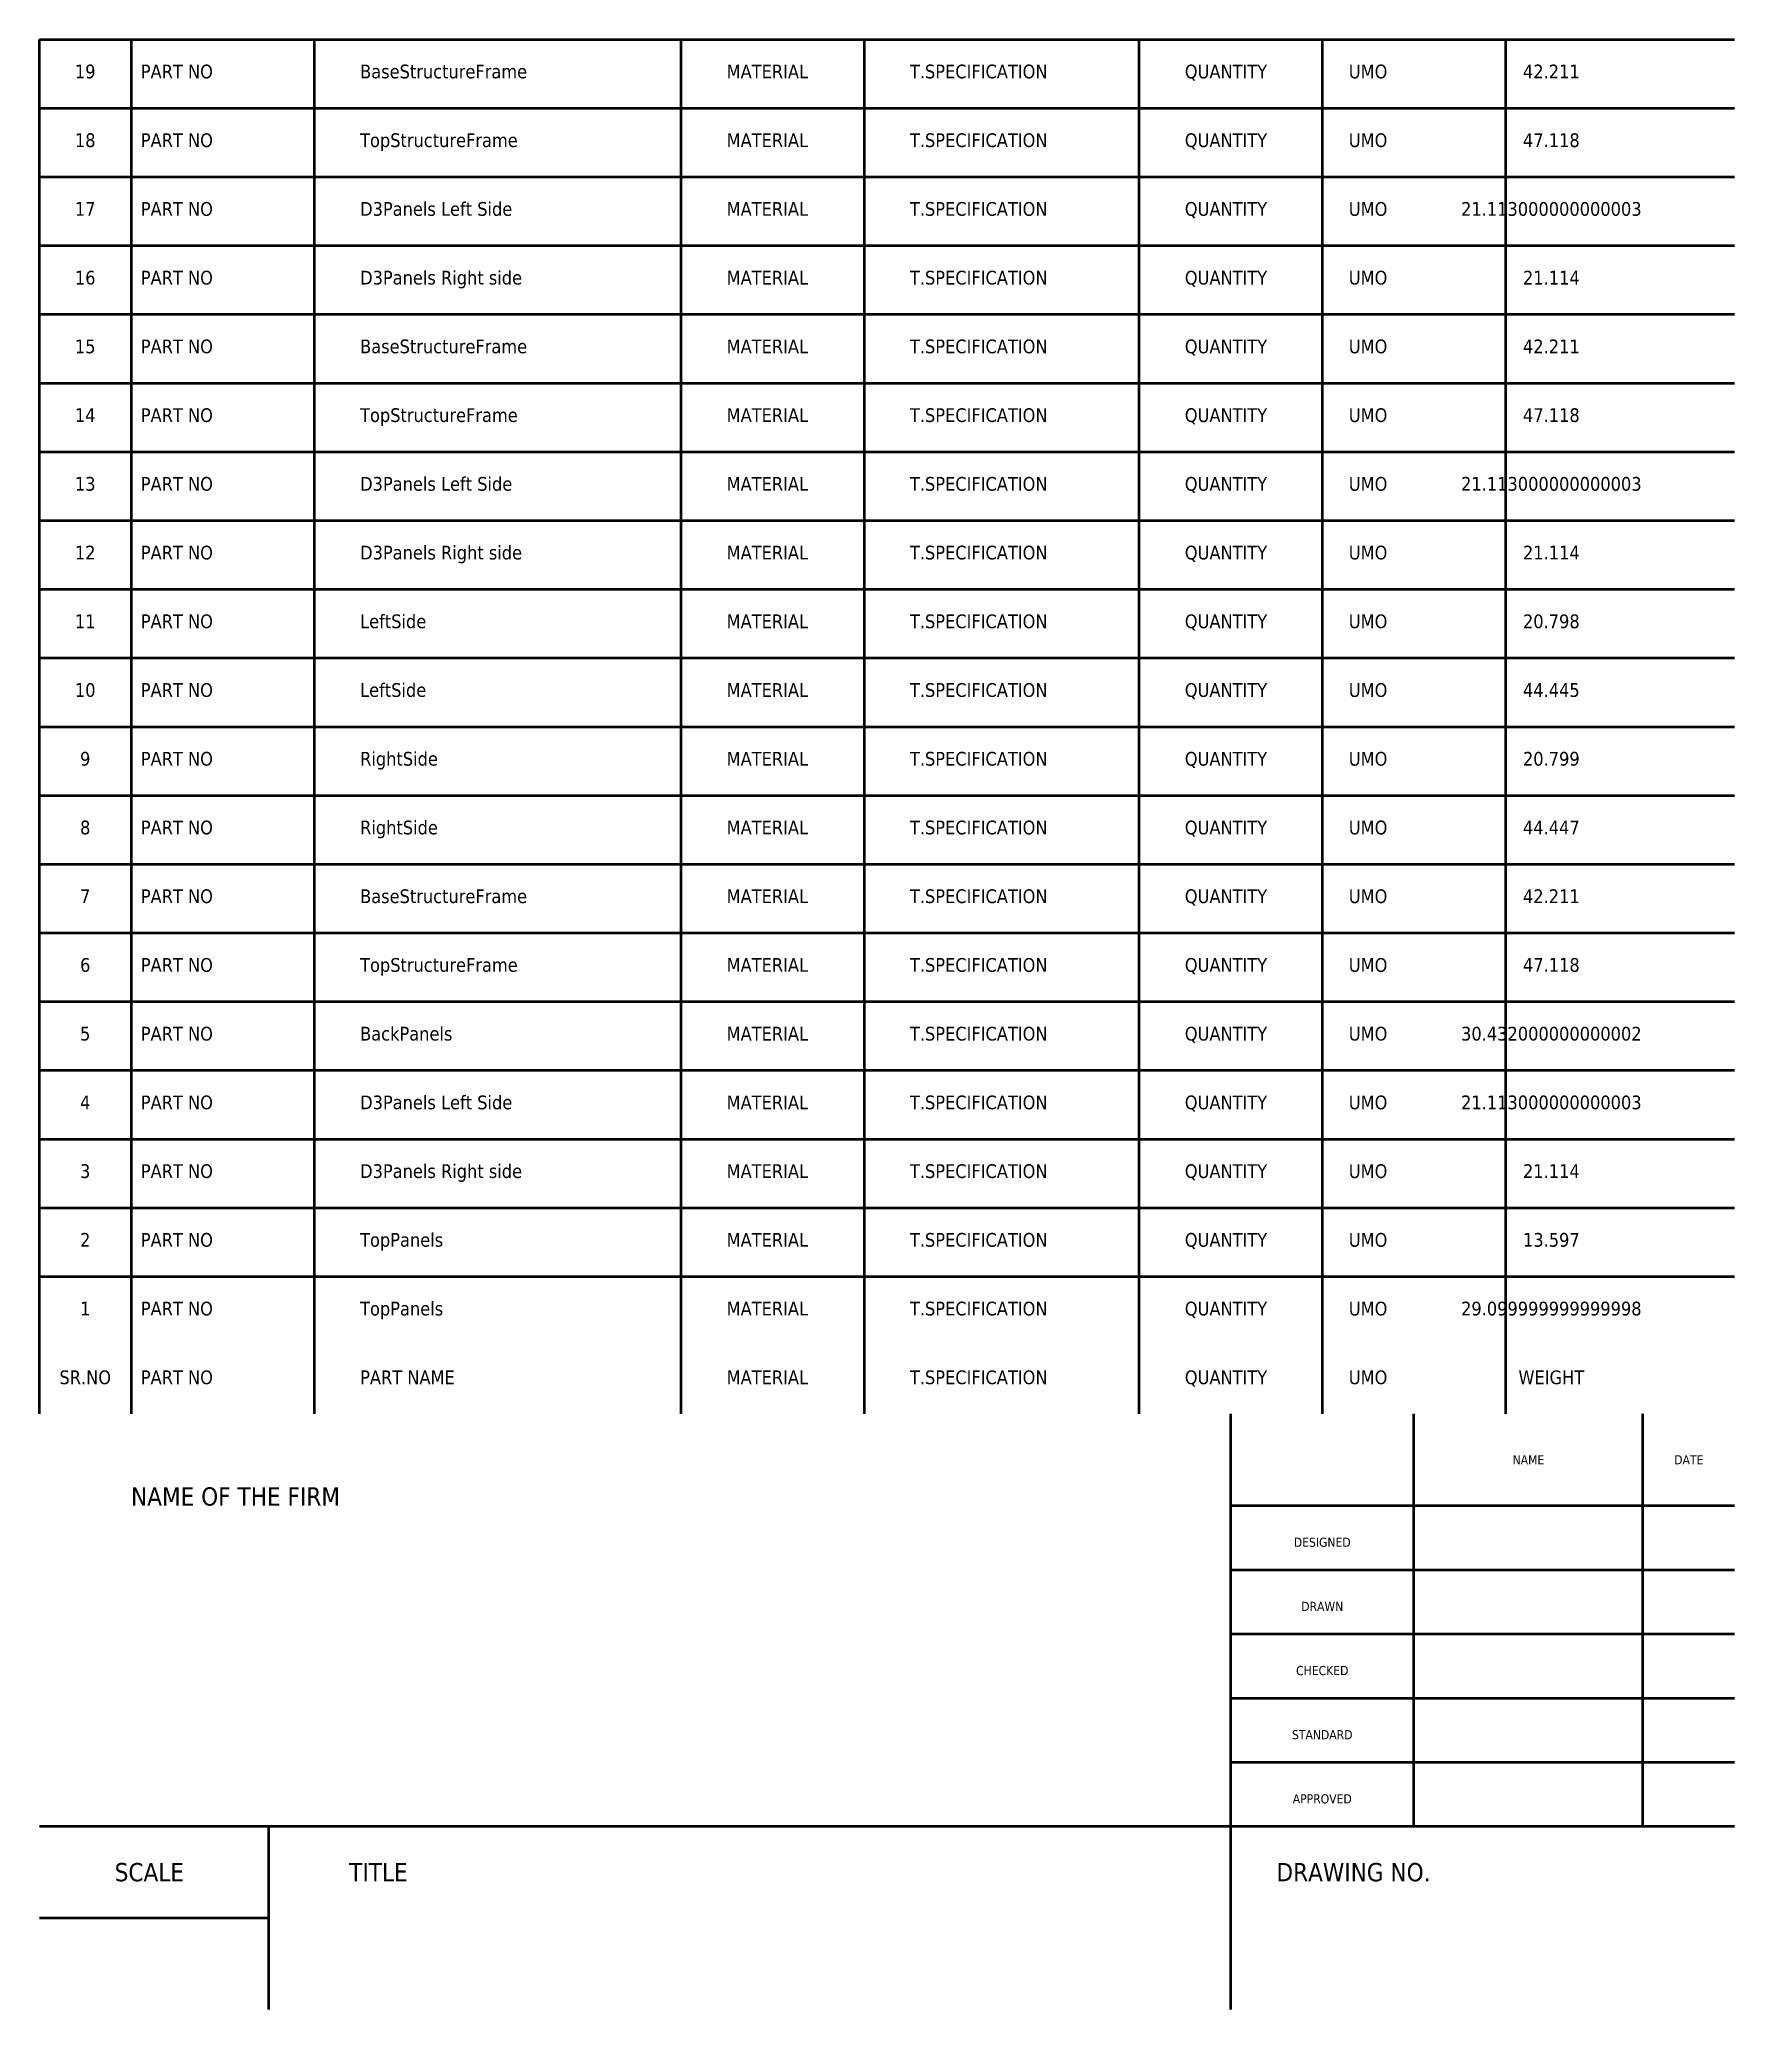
# Model space of a CAD drawing. Header units: metres. Extents: x 849 to 1219, y 30 to 460.
import ezdxf
from ezdxf.enums import TextEntityAlignment as Align

# ---------------------------------------------------------------- set-up
doc = ezdxf.new("R2010")
doc.units = ezdxf.units.M
doc.layers.add('Default', color=7, linetype='Continuous', lineweight=50, true_color=0x000000)
doc.styles.add('Default', font='tahoma.ttf')

msp = doc.modelspace()

# ---------------------------------------------------------------- linework, layer by layer
at = {"layer": 'Default'}
for p, q in [((849, 460), (1219, 460)), ((849, 160), (849, 460)), ((869, 460), (869, 160)), ((909, 460), (909, 160)), ((989, 460), (989, 160)), ((1029, 460), (1029, 160)), ((1089, 460), (1089, 160)), ((1129, 460), (1129, 160)), ((1169, 460), (1169, 160)), ((849, 445), (1219, 445)), ((849, 430), (1219, 430)), ((849, 415), (1219, 415)), ((849, 400), (1219, 400)), ((849, 385), (1219, 385)), ((849, 370), (1219, 370)), ((849, 355), (1219, 355)), ((849, 340), (1219, 340)), ((849, 325), (1219, 325)), ((849, 310), (1219, 310)), ((849, 295), (1219, 295)), ((849, 280), (1219, 280)), ((849, 265), (1219, 265)), ((849, 250), (1219, 250)), ((849, 235), (1219, 235)), ((849, 220), (1219, 220)), ((849, 205), (1219, 205)), ((849, 190), (1219, 190))]:
    msp.add_line(p, q, dxfattribs=at)
at = {"layer": 'Default', "color": 2, "transparency": 33554687}
for p, q in [((1109, 160), (1109, 30)), ((1149, 70), (1149, 160)), ((1199, 70), (1199, 160)), ((1109, 140), (1219, 140)), ((1109, 126), (1219, 126)), ((1109, 112), (1219, 112)), ((1109, 98), (1219, 98)), ((1109, 84), (1219, 84)), ((849, 70), (1219, 70)), ((899, 70), (899, 30)), ((849, 50), (899, 50))]:
    msp.add_line(p, q, dxfattribs=at)

# ---------------------------------------------------------------- texts
at = {"layer": 'Default', "style": 'Default'}
for s, p in [('19', (859, 453)), ('PART NO', (879, 453)), ('UMO', (1139, 453)), ('42.211', (1179, 453)), ('18', (859, 438)), ('PART NO', (879, 438)), ('UMO', (1139, 438)), ('47.118', (1179, 438)), ('17', (859, 423)), ('PART NO', (879, 423)), ('UMO', (1139, 423)), ('21.113000000000003', (1179, 423)), ('16', (859, 408)), ('PART NO', (879, 408)), ('UMO', (1139, 408)), ('21.114', (1179, 408)), ('15', (859, 393)), ('PART NO', (879, 393)), ('UMO', (1139, 393)), ('42.211', (1179, 393)), ('14', (859, 378)), ('PART NO', (879, 378)), ('UMO', (1139, 378)), ('47.118', (1179, 378)), ('13', (859, 363)), ('PART NO', (879, 363)), ('UMO', (1139, 363)), ('21.113000000000003', (1179, 363)), ('12', (859, 348)), ('PART NO', (879, 348)), ('UMO', (1139, 348)), ('21.114', (1179, 348)), ('11', (859, 333)), ('PART NO', (879, 333)), ('UMO', (1139, 333)), ('20.798', (1179, 333)), ('10', (859, 318)), ('PART NO', (879, 318)), ('UMO', (1139, 318)), ('44.445', (1179, 318)), ('9', (859, 303)), ('PART NO', (879, 303)), ('UMO', (1139, 303)), ('20.799', (1179, 303)), ('8', (859, 288)), ('PART NO', (879, 288)), ('UMO', (1139, 288)), ('44.447', (1179, 288)), ('7', (859, 273)), ('PART NO', (879, 273)), ('UMO', (1139, 273)), ('42.211', (1179, 273)), ('6', (859, 258)), ('PART NO', (879, 258)), ('UMO', (1139, 258)), ('47.118', (1179, 258)), ('5', (859, 243)), ('PART NO', (879, 243)), ('UMO', (1139, 243)), ('30.432000000000002', (1179, 243)), ('4', (859, 228)), ('PART NO', (879, 228)), ('UMO', (1139, 228)), ('21.113000000000003', (1179, 228)), ('3', (859, 213)), ('PART NO', (879, 213)), ('UMO', (1139, 213)), ('21.114', (1179, 213)), ('2', (859, 198)), ('PART NO', (879, 198)), ('UMO', (1139, 198)), ('13.597', (1179, 198)), ('1', (859, 183)), ('PART NO', (879, 183)), ('UMO', (1139, 183)), ('29.099999999999998', (1179, 183)), ('SR.NO', (859, 168)), ('PART NO', (879, 168)), ('UMO', (1139, 168)), ('WEIGHT', (1179, 168))]:
    msp.add_text(s, height=3, dxfattribs=at).set_placement(p, align=Align.MIDDLE_CENTER)
for s, p in [('BaseStructureFrame', (919, 453)), ('MATERIAL', (999, 453)), ('T.SPECIFICATION', (1039, 453)), ('QUANTITY', (1099, 453)), ('TopStructureFrame', (919, 438)), ('MATERIAL', (999, 438)), ('T.SPECIFICATION', (1039, 438)), ('QUANTITY', (1099, 438)), ('D3Panels Left Side', (919, 423)), ('MATERIAL', (999, 423)), ('T.SPECIFICATION', (1039, 423)), ('QUANTITY', (1099, 423)), ('D3Panels Right side', (919, 408)), ('MATERIAL', (999, 408)), ('T.SPECIFICATION', (1039, 408)), ('QUANTITY', (1099, 408)), ('BaseStructureFrame', (919, 393)), ('MATERIAL', (999, 393)), ('T.SPECIFICATION', (1039, 393)), ('QUANTITY', (1099, 393)), ('TopStructureFrame', (919, 378)), ('MATERIAL', (999, 378)), ('T.SPECIFICATION', (1039, 378)), ('QUANTITY', (1099, 378)), ('D3Panels Left Side', (919, 363)), ('MATERIAL', (999, 363)), ('T.SPECIFICATION', (1039, 363)), ('QUANTITY', (1099, 363)), ('D3Panels Right side', (919, 348)), ('MATERIAL', (999, 348)), ('T.SPECIFICATION', (1039, 348)), ('QUANTITY', (1099, 348)), ('LeftSide', (919, 333)), ('MATERIAL', (999, 333)), ('T.SPECIFICATION', (1039, 333)), ('QUANTITY', (1099, 333)), ('LeftSide', (919, 318)), ('MATERIAL', (999, 318)), ('T.SPECIFICATION', (1039, 318)), ('QUANTITY', (1099, 318)), ('RightSide', (919, 303)), ('MATERIAL', (999, 303)), ('T.SPECIFICATION', (1039, 303)), ('QUANTITY', (1099, 303)), ('RightSide', (919, 288)), ('MATERIAL', (999, 288)), ('T.SPECIFICATION', (1039, 288)), ('QUANTITY', (1099, 288)), ('BaseStructureFrame', (919, 273)), ('MATERIAL', (999, 273)), ('T.SPECIFICATION', (1039, 273)), ('QUANTITY', (1099, 273)), ('TopStructureFrame', (919, 258)), ('MATERIAL', (999, 258)), ('T.SPECIFICATION', (1039, 258)), ('QUANTITY', (1099, 258)), ('BackPanels', (919, 243)), ('MATERIAL', (999, 243)), ('T.SPECIFICATION', (1039, 243)), ('QUANTITY', (1099, 243)), ('D3Panels Left Side', (919, 228)), ('MATERIAL', (999, 228)), ('T.SPECIFICATION', (1039, 228)), ('QUANTITY', (1099, 228)), ('D3Panels Right side', (919, 213)), ('MATERIAL', (999, 213)), ('T.SPECIFICATION', (1039, 213)), ('QUANTITY', (1099, 213)), ('TopPanels', (919, 198)), ('MATERIAL', (999, 198)), ('T.SPECIFICATION', (1039, 198)), ('QUANTITY', (1099, 198)), ('TopPanels', (919, 183)), ('MATERIAL', (999, 183)), ('T.SPECIFICATION', (1039, 183)), ('QUANTITY', (1099, 183)), ('PART NAME', (919, 168)), ('MATERIAL', (999, 168)), ('T.SPECIFICATION', (1039, 168)), ('QUANTITY', (1099, 168))]:
    msp.add_text(s, height=3, dxfattribs=at).set_placement(p, align=Align.MIDDLE_LEFT)
at = {"layer": 'Default', "color": 2, "transparency": 33554687, "style": 'Default'}
for s, height, p in [('NAME', 2, (1174, 150)), ('DATE', 2, (1209, 150)), ('DESIGNED', 2, (1129, 132)), ('DRAWN', 2, (1129, 118)), ('CHECKED', 2, (1129, 104)), ('STANDARD', 2, (1129, 90)), ('APPROVED', 2, (1129, 76)), ('SCALE', 4, (873, 60)), ('TITLE', 4, (923, 60))]:
    msp.add_text(s, height=height, dxfattribs=at).set_placement(p, align=Align.MIDDLE_CENTER)
msp.add_text('NAME OF THE FIRM', height=4, dxfattribs=at).set_placement((869, 140))
msp.add_text('DRAWING NO.', height=4, dxfattribs=at).set_placement((1119, 60), align=Align.MIDDLE_LEFT)

doc.saveas('drawing.dxf')
